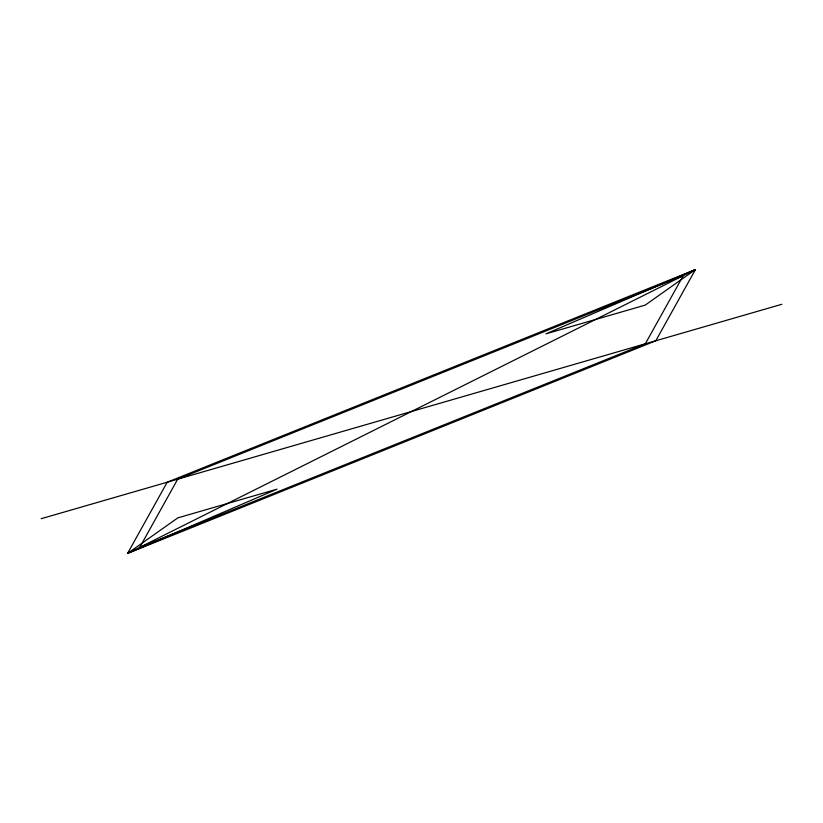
<?xml version="1.0" encoding="UTF-8"?>
<svg xmlns="http://www.w3.org/2000/svg" width="823" height="823" viewBox="0 0 823 823"><rect width="100%" height="100%" fill="white"/><g stroke="black" fill="none" stroke-linecap="round" stroke-linejoin="round"><path stroke-width="1.23" d="M127.565 553.426L167.203 482.227L695.435 269.574L655.797 340.773L127.565 553.426L177.819 517.873L277.022 489.16L127.565 553.426L695.435 269.574L645.181 305.127L545.978 333.84L695.435 269.574M41.15 518.716L781.85 304.284M177.686 479.192L139.745 547.346L645.314 343.808L683.255 275.654L177.686 479.192"/></g></svg>
